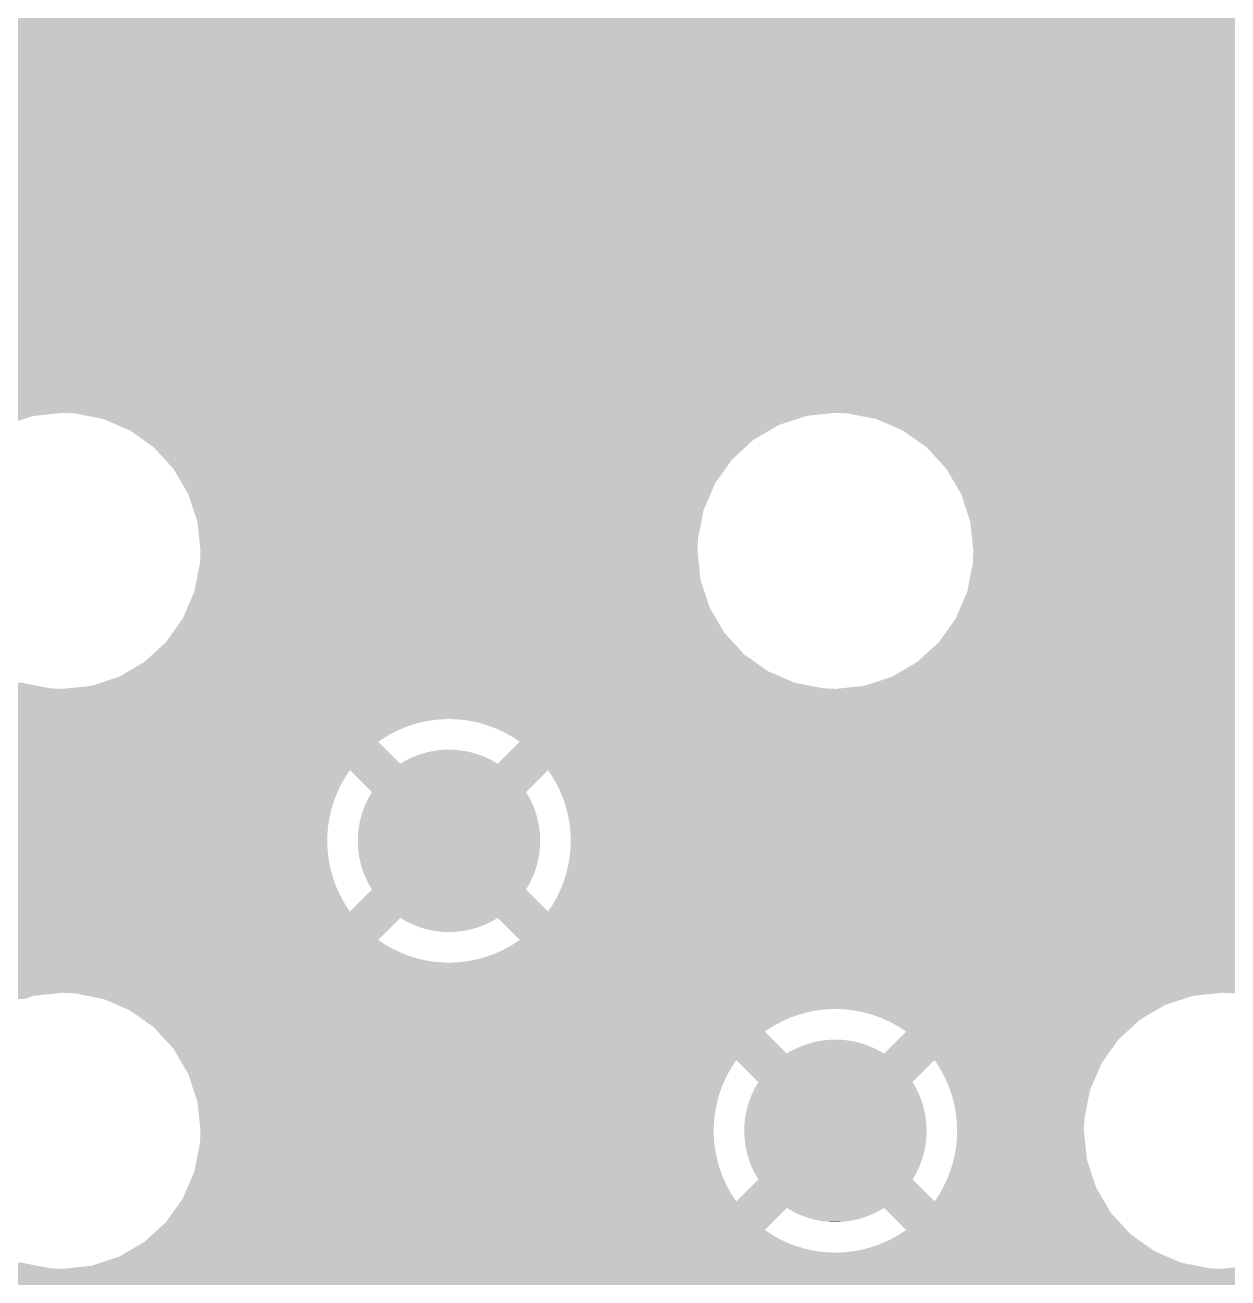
# Model space of a CAD drawing. Extents: x 295 to 953, y 10 to 290.
# Drawn here: x 828.04 to 837.14, y 114.86 to 124.33 of the extents above; entities that cross this region are included whole.
import ezdxf

# ---------------------------------------------------------------- set-up
doc = ezdxf.new("R2010")
doc.units = 0
doc.header["$LTSCALE"] = 5
doc.header["$MEASUREMENT"] = 0
doc.layers.add('GND', color=7, linetype='CONTINUOUS')

msp = doc.modelspace()

# ---------------------------------------------------------------- linework, layer by layer
at = {"layer": 'GND'}
for points in [[(699.2428, 124.2597), (699.1606, 124.3945), (847.5929, 124.2597), (847.5531, 124.3945)], [(699.282, 124.1954), (699.2428, 124.2597), (847.6263, 124.1954), (847.5929, 124.2597)], [(748.7752, 124.1945), (748.7097, 124.1954), (847.6268, 124.1945), (847.6263, 124.1954)], [(748.8406, 124.1889), (748.7752, 124.1945), (847.6297, 124.1889), (847.6268, 124.1945)], [(748.9053, 124.1787), (748.8406, 124.1889), (847.635, 124.1787), (847.6297, 124.1889)], [(748.9692, 124.1639), (748.9053, 124.1787), (847.6427, 124.1639), (847.635, 124.1787)], [(749.0319, 124.1446), (748.9692, 124.1639), (847.6527, 124.1446), (847.6427, 124.1639)], [(749.093, 124.1209), (749.0319, 124.1446), (847.665, 124.1209), (847.6527, 124.1446)], [(749.1523, 124.0929), (749.093, 124.1209), (847.6796, 124.0929), (847.665, 124.1209)], [(749.0979, 123.8584), (749.264, 124.0245), (847.8521, 123.8584), (847.7203, 124.0245)], [(749.2094, 124.0607), (749.1523, 124.0929), (847.6963, 124.0607), (847.6796, 124.0929)], [(749.2354, 124.0435), (749.2094, 124.0607), (847.7052, 124.0435), (847.6963, 124.0607)], [(749.264, 124.0245), (749.2354, 124.0435), (847.7203, 124.0245), (847.7052, 124.0435)], [(699.4325, 123.8526), (699.4311, 123.8584), (847.8567, 123.8526), (847.8521, 123.8584)], [(699.4427, 123.8098), (699.4325, 123.8526), (847.9067, 123.8098), (847.8567, 123.8526)], [(749.5044, 123.7722), (749.4789, 123.8098), (847.9506, 123.7722), (847.9067, 123.8098)], [(749.5378, 123.7157), (749.5044, 123.7722), (848.0164, 123.7157), (847.9506, 123.7722)], [(749.5486, 123.694), (749.5378, 123.7157), (848.0418, 123.694), (848.0164, 123.7157)], [(749.5671, 123.6571), (749.5486, 123.694), (848.1068, 123.6571), (848.0418, 123.694)], [(749.5921, 123.5965), (749.5671, 123.6571), (848.2134, 123.5965), (848.1068, 123.6571)], [(749.5997, 123.5736), (749.5921, 123.5965), (848.2536, 123.5736), (848.2134, 123.5965)], [(749.6128, 123.5343), (749.5997, 123.5736), (848.3704, 123.5343), (848.2536, 123.5736)], [(749.6226, 123.4958), (749.6128, 123.5343), (848.4845, 123.4958), (848.3704, 123.5343)], [(749.629, 123.4707), (749.6226, 123.4958), (848.6711, 123.4707), (848.4845, 123.4958)], [(749.6303, 123.4633), (749.629, 123.4707), (848.7261, 123.4633), (848.6711, 123.4707)], [(749.6305, 123.4624), (749.6303, 123.4633), (848.7741, 123.4624), (848.7261, 123.4633)], [(749.6336, 123.4448), (749.6305, 123.4624), (852.731, 123.4448), (852.7353, 123.4624)], [(749.6406, 123.4062), (749.6336, 123.4448), (852.7278, 123.4062), (852.731, 123.4448)], [(749.6476, 123.341), (749.6406, 123.4062), (852.7225, 123.341), (852.7278, 123.4062)], [(749.6499, 123.2755), (749.6476, 123.341), (852.7171, 123.2755), (852.7225, 123.341)], [(749.6488, 123.2301), (749.6499, 123.2755), (852.7134, 123.2301), (852.7171, 123.2755)], [(749.6386, 123.1353), (749.6432, 123.1648), (852.7057, 123.1353), (852.7081, 123.1648)], [(749.6432, 123.1648), (749.6488, 123.2301), (852.7081, 123.1648), (852.7134, 123.2301)], [(749.6182, 123.0361), (749.633, 123.1), (852.7135, 123.0361), (852.7085, 123.1)], [(749.633, 123.1), (749.6386, 123.1353), (852.7085, 123.1), (852.7057, 123.1353)], [(749.5752, 122.9123), (749.5989, 122.9735), (852.7232, 122.9123), (852.7184, 122.9735)], [(749.5989, 122.9735), (749.6182, 123.0361), (852.7184, 122.9735), (852.7135, 123.0361)], [(749.5472, 122.853), (749.5752, 122.9123), (852.7278, 122.853), (852.7232, 122.9123)], [(749.4789, 122.7412), (749.515, 122.7959), (852.7521, 122.7412), (852.739, 122.7959)], [(749.515, 122.7959), (749.5385, 122.8376), (852.739, 122.7959), (852.7291, 122.8376)], [(749.5385, 122.8376), (749.5472, 122.853), (852.7291, 122.8376), (852.7278, 122.853)], [(699.4406, 122.7349), (699.4422, 122.7412), (852.7536, 122.7349), (852.7521, 122.7412)], [(815.228, 122.734), (815.1624, 122.7349), (852.7538, 122.734), (852.7536, 122.7349)], [(815.2933, 122.7284), (815.228, 122.734), (852.7552, 122.7284), (852.7538, 122.734)], [(815.3581, 122.7182), (815.2933, 122.7284), (852.7576, 122.7182), (852.7552, 122.7284)], [(815.422, 122.7034), (815.3581, 122.7182), (852.7611, 122.7034), (852.7576, 122.7182)], [(815.4846, 122.6841), (815.422, 122.7034), (852.7658, 122.6841), (852.7611, 122.7034)], [(815.5457, 122.6604), (815.4846, 122.6841), (852.7714, 122.6604), (852.7658, 122.6841)], [(815.605, 122.6324), (815.5457, 122.6604), (852.7781, 122.6324), (852.7714, 122.6604)], [(815.6622, 122.6002), (815.605, 122.6324), (852.7858, 122.6002), (852.7781, 122.6324)], [(815.7168, 122.564), (815.6622, 122.6002), (852.7945, 122.564), (852.7858, 122.6002)], [(815.5506, 122.3979), (815.7, 122.5472), (852.8601, 122.3979), (852.7985, 122.5472)], [(815.7, 122.5472), (815.7168, 122.564), (852.7985, 122.5472), (852.7945, 122.564)], [(748.9447, 122.3808), (749.0059, 122.3979), (852.8671, 122.3808), (852.8601, 122.3979)], [(699.2788, 122.3493), (699.2827, 122.3556), (852.8801, 122.3493), (852.8775, 122.3556)], [(748.7499, 122.3556), (748.8154, 122.3594), (852.8775, 122.3556), (852.876, 122.3594)], [(748.8154, 122.3594), (748.8804, 122.3678), (852.876, 122.3594), (852.8725, 122.3678)], [(748.8804, 122.3678), (748.9447, 122.3808), (852.8725, 122.3678), (852.8671, 122.3808)], [(815.9571, 122.3117), (815.9317, 122.3493), (852.8956, 122.3117), (852.8801, 122.3493)], [(815.981, 122.2712), (815.9571, 122.3117), (852.9123, 122.2712), (852.8956, 122.3117)], [(815.9848, 122.2648), (815.981, 122.2712), (852.9162, 122.2648), (852.9123, 122.2712)], [(815.9905, 122.2552), (815.9848, 122.2648), (843.5399, 122.2552), (843.6623, 122.2648)], [(815.9974, 122.2415), (815.9905, 122.2552), (843.3646, 122.2415), (843.5399, 122.2552)], [(816.0198, 122.1966), (815.9974, 122.2415), (843.1768, 122.1966), (843.3646, 122.2415)], [(816.03, 122.1721), (816.0198, 122.1966), (843.0743, 122.1721), (843.1768, 122.1966)], [(816.0449, 122.136), (816.03, 122.1721), (842.9868, 122.136), (843.0743, 122.1721)], [(816.0655, 122.0738), (816.0449, 122.136), (842.8359, 122.0738), (842.9868, 122.136)], [(816.0695, 122.0582), (816.0655, 122.0738), (842.7982, 122.0582), (842.8359, 122.0738)], [(816.0817, 122.0102), (816.0695, 122.0582), (842.7195, 122.0102), (842.7982, 122.0582)], [(816.0933, 121.9457), (816.0817, 122.0102), (842.6137, 121.9457), (842.7195, 122.0102)], [(816.0979, 121.9028), (816.0933, 121.9457), (842.5433, 121.9028), (842.6137, 121.9457)], [(816.1003, 121.8805), (816.0979, 121.9028), (842.5171, 121.8805), (842.5433, 121.9028)], [(816.1027, 121.815), (816.1003, 121.8805), (842.4399, 121.815), (842.5171, 121.8805)], [(816.0964, 121.7095), (816.1015, 121.7696), (842.3157, 121.7095), (842.3864, 121.7696)], [(816.1015, 121.7696), (816.1027, 121.815), (842.3864, 121.7696), (842.4399, 121.815)], [(816.071, 121.5756), (816.0858, 121.6395), (842.2005, 121.5756), (842.2555, 121.6395)], [(816.0858, 121.6395), (816.096, 121.7043), (842.2555, 121.6395), (842.3112, 121.7043)], [(816.096, 121.7043), (816.0964, 121.7095), (842.3112, 121.7043), (842.3157, 121.7095)], [(816.0517, 121.513), (816.071, 121.5756), (842.1467, 121.513), (842.2005, 121.5756)], [(816.0022, 121.3973), (816.028, 121.4518), (842.0679, 121.3973), (842.1017, 121.4518)], [(816.028, 121.4518), (816.0401, 121.4832), (842.1017, 121.4518), (842.121, 121.4832)], [(816.0401, 121.4832), (816.0517, 121.513), (842.121, 121.4832), (842.1467, 121.513)], [(815.9678, 121.3354), (815.9895, 121.374), (827.9905, 121.3354), (828.1078, 121.374)], [(815.9895, 121.374), (815.9999, 121.3925), (828.1078, 121.374), (828.2823, 121.3925)], [(815.9999, 121.3925), (816.0022, 121.3973), (828.2823, 121.3925), (828.3271, 121.3973)], [(828.4189, 121.3932), (828.3271, 121.3973), (834.1309, 121.3932), (834.1691, 121.3973)], [(828.5168, 121.374), (828.4189, 121.3932), (833.9498, 121.374), (834.1309, 121.3932)], [(828.6352, 121.3507), (828.5168, 121.374), (833.8791, 121.3507), (833.9498, 121.374)], [(834.2609, 121.3932), (834.1691, 121.3973), (842.0654, 121.3932), (842.0679, 121.3973)], [(834.4772, 121.3507), (834.2609, 121.3932), (842.0391, 121.3507), (842.0654, 121.3932)], [(828.7413, 121.3051), (828.6352, 121.3507), (833.7404, 121.3051), (833.8791, 121.3507)], [(828.8377, 121.2637), (828.7413, 121.3051), (833.6696, 121.2637), (833.7404, 121.3051)], [(828.9362, 121.1938), (828.8377, 121.2637), (833.5501, 121.1938), (833.6696, 121.2637)], [(834.6797, 121.2637), (834.4772, 121.3507), (841.9853, 121.2637), (842.0391, 121.3507)], [(834.7282, 121.2292), (834.6797, 121.2637), (841.964, 121.2292), (841.9853, 121.2637)], [(829.0175, 121.136), (828.9362, 121.1938), (833.487, 121.136), (833.5501, 121.1938)], [(834.8595, 121.136), (834.7282, 121.2292), (841.9249, 121.136), (841.964, 121.2292)], [(829.1009, 121.0449), (829.0175, 121.136), (833.3875, 121.0449), (833.487, 121.136)], [(835.0083, 120.9734), (834.8595, 121.136), (841.8566, 120.9734), (841.9249, 121.136)], [(829.1663, 120.9734), (829.1009, 121.0449), (833.3367, 120.9734), (833.3875, 121.0449)], [(829.2297, 120.8652), (829.1663, 120.9734), (833.2599, 120.8652), (833.3367, 120.9734)], [(835.0197, 120.9539), (835.0083, 120.9734), (841.8485, 120.9539), (841.8566, 120.9734)], [(835.1197, 120.7831), (835.0197, 120.9539), (841.8065, 120.7831), (841.8485, 120.9539)], [(829.2777, 120.7831), (829.2297, 120.8652), (833.2246, 120.7831), (833.2599, 120.8652)], [(829.3173, 120.6627), (829.2777, 120.7831), (833.1728, 120.6627), (833.2246, 120.7831)], [(835.1589, 120.664), (835.1197, 120.7831), (841.7772, 120.664), (841.8065, 120.7831)], [(829.3466, 120.5737), (829.3173, 120.6627), (833.1553, 120.5737), (833.1728, 120.6627)], [(835.1886, 120.5737), (835.1589, 120.664), (841.7698, 120.5737), (841.7772, 120.664)], [(829.3601, 120.4463), (829.3466, 120.5737), (833.1303, 120.4463), (833.1553, 120.5737)], [(835.2119, 120.3545), (835.1886, 120.5737), (841.752, 120.3545), (841.7698, 120.5737)], [(829.3699, 120.3545), (829.3601, 120.4463), (833.1263, 120.3545), (833.1303, 120.4463)], [(829.3658, 120.2627), (829.3699, 120.3545), (833.136, 120.2627), (833.1263, 120.3545)], [(835.2078, 120.2627), (835.2119, 120.3545), (841.7592, 120.2627), (841.752, 120.3545)], [(829.3408, 120.1353), (829.3658, 120.2627), (833.1496, 120.1353), (833.136, 120.2627)], [(835.1673, 120.0568), (835.2078, 120.2627), (841.7753, 120.0568), (841.7592, 120.2627)], [(829.3233, 120.0463), (829.3408, 120.1353), (833.1788, 120.0463), (833.1496, 120.1353)], [(829.2715, 119.9259), (829.3233, 120.0463), (833.2184, 119.9259), (833.1788, 120.0463)], [(835.0782, 119.8438), (835.1653, 120.0463), (841.8262, 119.8438), (841.7778, 120.0463)], [(835.1653, 120.0463), (835.1673, 120.0568), (841.7778, 120.0463), (841.7753, 120.0568)], [(829.1594, 119.7356), (829.2362, 119.8438), (833.3298, 119.7356), (833.2664, 119.8438)], [(829.2362, 119.8438), (829.2715, 119.9259), (833.2664, 119.8438), (833.2184, 119.9259)], [(835.0233, 119.7665), (835.0782, 119.8438), (841.8447, 119.7665), (841.8262, 119.8438)], [(834.9506, 119.6641), (835.0233, 119.7665), (841.8869, 119.6641), (841.8447, 119.7665)], [(829.0091, 119.573), (829.1086, 119.6641), (833.4786, 119.573), (833.3952, 119.6641)], [(829.1086, 119.6641), (829.1594, 119.7356), (833.3952, 119.6641), (833.3298, 119.7356)], [(834.788, 119.5152), (834.9506, 119.6641), (841.9483, 119.5152), (841.8869, 119.6641)], [(828.946, 119.5152), (829.0091, 119.573), (833.56, 119.5152), (833.4786, 119.573)], [(828.8265, 119.4453), (828.946, 119.5152), (833.6584, 119.4453), (833.56, 119.5152)], [(834.5977, 119.4039), (834.7456, 119.4904), (842.0113, 119.4039), (841.9586, 119.4904)], [(834.7456, 119.4904), (834.788, 119.5152), (841.9586, 119.4904), (841.9483, 119.5152)], [(828.617, 119.3583), (828.7557, 119.4039), (833.8609, 119.3583), (833.7548, 119.4039)], [(828.7557, 119.4039), (828.8265, 119.4453), (833.7548, 119.4039), (833.6584, 119.4453)], [(834.3883, 119.335), (834.5977, 119.4039), (842.0533, 119.335), (842.0113, 119.4039)], [(784.6272, 119.2611), (784.6468, 119.3117), (842.0984, 119.2611), (842.0675, 119.3117)], [(799.1171, 119.3117), (799.1551, 119.3158), (828.3271, 119.3117), (828.2352, 119.3158)], [(799.1551, 119.3158), (799.3363, 119.335), (828.2352, 119.3158), (828.1373, 119.335)], [(799.3363, 119.335), (799.407, 119.3583), (828.1373, 119.335), (828.0189, 119.3583)], [(828.3271, 119.3117), (828.3651, 119.3158), (834.1691, 119.3117), (834.0772, 119.3158)], [(828.3651, 119.3158), (828.5463, 119.335), (834.0772, 119.3158), (833.9793, 119.335)], [(828.5463, 119.335), (828.617, 119.3583), (833.9793, 119.335), (833.8609, 119.3583)], [(834.1691, 119.3117), (834.3883, 119.335), (842.0675, 119.3117), (842.0533, 119.335)], [(784.567, 119.1447), (784.5992, 119.2018), (842.1912, 119.1447), (842.1426, 119.2018)], [(784.5992, 119.2018), (784.6151, 119.2355), (842.1426, 119.2018), (842.114, 119.2355)], [(784.6151, 119.2355), (784.6272, 119.2611), (842.114, 119.2355), (842.0984, 119.2611)], [(717.498, 119.0892), (717.4978, 119.09), (842.2382, 119.0892), (842.2376, 119.09)], [(717.499, 119.0836), (717.498, 119.0892), (842.243, 119.0836), (842.2382, 119.0892)], [(717.4997, 119.0799), (717.499, 119.0836), (831.1625, 119.0799), (831.2279, 119.0836)], [(717.5012, 119.0714), (717.4997, 119.0799), (831.0974, 119.0714), (831.1625, 119.0799)], [(784.5309, 119.09), (784.567, 119.1447), (842.2376, 119.09), (842.1912, 119.1447)], [(831.2935, 119.0827), (831.2279, 119.0836), (842.2437, 119.0827), (842.243, 119.0836)], [(831.3588, 119.0772), (831.2935, 119.0827), (842.2485, 119.0772), (842.2437, 119.0827)], [(717.5035, 119.0584), (717.5012, 119.0714), (831.0332, 119.0584), (831.0974, 119.0714)], [(717.5066, 119.0414), (717.5035, 119.0584), (830.9719, 119.0414), (831.0332, 119.0584)], [(784.1504, 119.0408), (784.1499, 119.0414), (830.97, 119.0408), (830.9719, 119.0414)], [(784.1724, 119.0188), (784.1504, 119.0408), (830.9083, 119.0188), (830.97, 119.0408)], [(784.1988, 118.9925), (784.1724, 119.0188), (830.8482, 118.9925), (830.9083, 119.0188)], [(784.2294, 118.9619), (784.1988, 118.9925), (830.7902, 118.9619), (830.8482, 118.9925)], [(831.4236, 119.067), (831.3588, 119.0772), (842.2571, 119.067), (842.2485, 119.0772)], [(831.4875, 119.0522), (831.4236, 119.067), (842.2697, 119.0522), (842.2571, 119.067)], [(831.5501, 119.0329), (831.4875, 119.0522), (842.2861, 119.0329), (842.2697, 119.0522)], [(831.6112, 119.0092), (831.5501, 119.0329), (842.3062, 119.0092), (842.2861, 119.0329)], [(831.6138, 119.0079), (831.6112, 119.0092), (842.3073, 119.0079), (842.3062, 119.0092)], [(831.6705, 118.9811), (831.6138, 119.0079), (842.3384, 118.9811), (842.3073, 119.0079)], [(784.264, 118.9272), (784.2294, 118.9619), (830.7346, 118.9272), (830.7902, 118.9619)], [(784.2784, 118.9128), (784.264, 118.9272), (830.7138, 118.9128), (830.7346, 118.9272)], [(784.3161, 118.8751), (784.2784, 118.9128), (830.7515, 118.8751), (830.7138, 118.9128)], [(831.7277, 118.949), (831.6705, 118.9811), (842.3758, 118.949), (842.3384, 118.9811)], [(831.6827, 118.8132), (831.7823, 118.9128), (842.5336, 118.8132), (842.4179, 118.9128)], [(831.7823, 118.9128), (831.7277, 118.949), (842.4179, 118.9128), (842.3758, 118.949)], [(784.1216, 118.7692), (784.1816, 118.7955), (830.8574, 118.7692), (830.8311, 118.7955)], [(784.1816, 118.7955), (784.2396, 118.8261), (830.8311, 118.7955), (830.8005, 118.8261)], [(784.2396, 118.8261), (784.2953, 118.8608), (830.8005, 118.8261), (830.7659, 118.8608)], [(784.2953, 118.8608), (784.3161, 118.8751), (830.7659, 118.8608), (830.7515, 118.8751)], [(830.9639, 118.7918), (830.9819, 118.7991), (831.531, 118.7918), (831.5156, 118.7991)], [(830.9819, 118.7991), (831.0165, 118.813), (831.5156, 118.7991), (831.4782, 118.813)], [(831.0165, 118.813), (831.0354, 118.8189), (831.4782, 118.813), (831.4624, 118.8189)], [(831.0354, 118.8189), (831.0707, 118.8299), (831.4624, 118.8189), (831.4236, 118.8299)], [(831.0707, 118.8299), (831.0907, 118.8343), (831.4236, 118.8299), (831.4078, 118.8343)], [(831.0907, 118.8343), (831.1261, 118.8422), (831.4078, 118.8343), (831.3674, 118.8422)], [(831.1261, 118.8422), (831.1477, 118.8452), (831.3674, 118.8422), (831.3521, 118.8452)], [(831.1477, 118.8452), (831.1823, 118.85), (831.3521, 118.8452), (831.3092, 118.85)], [(831.1823, 118.85), (831.2098, 118.8515), (831.3092, 118.85), (831.2957, 118.8515)], [(831.2098, 118.8515), (831.239, 118.853), (831.2957, 118.8515), (831.239, 118.853)], [(831.6161, 118.7466), (831.6827, 118.8132), (842.6414, 118.7466), (842.5336, 118.8132)], [(717.4973, 118.698), (717.4987, 118.7044), (842.7199, 118.698), (842.7097, 118.7044)], [(783.8019, 118.7044), (783.8674, 118.7081), (842.7097, 118.7044), (842.7036, 118.7081)], [(783.8674, 118.7081), (783.9324, 118.7166), (842.7036, 118.7081), (842.69, 118.7166)], [(783.9324, 118.7166), (783.9967, 118.7296), (842.69, 118.7166), (842.6689, 118.7296)], [(783.9967, 118.7296), (784.0579, 118.7466), (842.6689, 118.7296), (842.6414, 118.7466)], [(784.0579, 118.7466), (784.0598, 118.7472), (830.88, 118.7466), (830.8795, 118.7472)], [(784.0598, 118.7472), (784.1216, 118.7692), (830.8795, 118.7472), (830.8574, 118.7692)], [(830.88, 118.7466), (830.9132, 118.7663), (831.6161, 118.7466), (831.5819, 118.7663)], [(830.9132, 118.7663), (830.9303, 118.7749), (831.5819, 118.7663), (831.5669, 118.7749)], [(830.9303, 118.7749), (830.9639, 118.7918), (831.5669, 118.7749), (831.531, 118.7918)], [(717.4679, 118.592), (717.4838, 118.6433), (830.4339, 118.592), (830.4628, 118.6433)], [(717.4838, 118.6433), (717.4872, 118.6546), (830.4628, 118.6433), (830.4703, 118.6546)], [(717.4872, 118.6546), (717.4973, 118.698), (830.4703, 118.6546), (830.499, 118.698)], [(830.6651, 118.5319), (830.499, 118.698), (831.831, 118.5319), (831.9971, 118.698)], [(832.0226, 118.6604), (831.9972, 118.698), (842.7808, 118.6604), (842.7199, 118.698)], [(832.0251, 118.6562), (832.0226, 118.6604), (842.7876, 118.6562), (842.7808, 118.6604)], [(832.056, 118.604), (832.0251, 118.6562), (842.912, 118.604), (842.7876, 118.6562)], [(717.4184, 118.4763), (717.4424, 118.5269), (830.383, 118.4763), (830.4027, 118.5269)], [(717.4424, 118.5269), (717.4442, 118.5308), (830.4027, 118.5269), (830.4045, 118.5308)], [(717.4442, 118.5308), (717.4657, 118.5862), (830.4045, 118.5308), (830.4307, 118.5862)], [(717.4657, 118.5862), (717.4679, 118.592), (830.4307, 118.5862), (830.4339, 118.592)], [(830.6415, 118.4907), (830.6652, 118.5318), (831.855, 118.4907), (831.831, 118.5318)], [(830.6651, 118.5318), (830.6651, 118.5319), (831.831, 118.5318), (831.831, 118.5319)], [(832.0853, 118.5453), (832.056, 118.604), (843.0517, 118.5453), (842.912, 118.604)], [(832.0873, 118.5406), (832.0853, 118.5453), (843.0629, 118.5406), (843.0517, 118.5453)], [(832.1104, 118.4847), (832.0873, 118.5406), (843.2904, 118.4847), (843.0629, 118.5406)], [(769.9989, 118.4722), (769.9071, 118.4763), (830.3814, 118.4722), (830.383, 118.4763)], [(770.0317, 118.4658), (769.9989, 118.4722), (830.3789, 118.4658), (830.3814, 118.4722)], [(770.2152, 118.4297), (770.0317, 118.4658), (830.3678, 118.4297), (830.3789, 118.4658)], [(770.2771, 118.4031), (770.2152, 118.4297), (830.3596, 118.4031), (830.3678, 118.4297)], [(830.5961, 118.3867), (830.6127, 118.4313), (831.9003, 118.3867), (831.8831, 118.4313)], [(830.6127, 118.4313), (830.6167, 118.4396), (831.8831, 118.4313), (831.8798, 118.4396)], [(830.6167, 118.4396), (830.6369, 118.4826), (831.8798, 118.4396), (831.8589, 118.4826)], [(830.6369, 118.4826), (830.6415, 118.4907), (831.8589, 118.4826), (831.855, 118.4907)], [(832.1155, 118.4694), (832.1104, 118.4847), (843.3528, 118.4694), (843.2904, 118.4847)], [(832.1238, 118.4442), (832.1155, 118.4694), (843.6623, 118.4442), (843.3528, 118.4694)], [(832.131, 118.4225), (832.1238, 118.4442), (853.0173, 118.4225), (853.0307, 118.4442)], [(832.1472, 118.359), (832.131, 118.4225), (852.978, 118.359), (853.0173, 118.4225)], [(770.4177, 118.3427), (770.2771, 118.4031), (830.3456, 118.3427), (830.3596, 118.4031)], [(770.4226, 118.3393), (770.4177, 118.3427), (830.3448, 118.3393), (830.3456, 118.3427)], [(770.5137, 118.2745), (770.4226, 118.3393), (830.3346, 118.2745), (830.3448, 118.3393)], [(830.5684, 118.2768), (830.5775, 118.3235), (831.9281, 118.2768), (831.9183, 118.3235)], [(830.5775, 118.3235), (830.58, 118.3323), (831.9183, 118.3235), (831.9165, 118.3323)], [(830.58, 118.3323), (830.5929, 118.3781), (831.9165, 118.3323), (831.9029, 118.3781)], [(830.5929, 118.3781), (830.5961, 118.3867), (831.9029, 118.3781), (831.9003, 118.3867)], [(832.1588, 118.2944), (832.1472, 118.359), (852.9381, 118.2944), (852.978, 118.359)], [(770.5975, 118.215), (770.5137, 118.2745), (830.3296, 118.215), (830.3346, 118.2745)], [(830.5614, 118.2205), (830.5666, 118.2678), (831.9351, 118.2205), (831.9292, 118.2678)], [(830.5666, 118.2678), (830.5684, 118.2768), (831.9292, 118.2678), (831.9281, 118.2768)], [(832.1624, 118.2615), (832.1588, 118.2944), (852.9178, 118.2615), (852.9381, 118.2944)], [(832.1658, 118.2293), (832.1624, 118.2615), (852.9042, 118.2293), (852.9178, 118.2615)], [(832.1682, 118.1637), (832.1658, 118.2293), (852.8767, 118.1637), (852.9042, 118.2293)], [(770.6028, 118.2092), (770.5975, 118.215), (830.3291, 118.2092), (830.3296, 118.215)], [(770.6628, 118.1436), (770.6028, 118.2092), (830.3282, 118.1436), (830.3291, 118.2092)], [(770.7228, 118.0782), (770.6628, 118.1436), (830.3319, 118.0782), (830.3282, 118.1436)], [(830.5587, 118.1638), (830.5604, 118.2114), (831.9374, 118.1638), (831.9354, 118.2114)], [(830.5587, 118.1637), (830.5587, 118.1638), (831.9374, 118.1637), (831.9374, 118.1638)], [(830.5607, 118.1161), (830.5587, 118.1637), (831.9358, 118.1161), (831.9374, 118.1637)], [(830.5604, 118.2114), (830.5614, 118.2205), (831.9354, 118.2114), (831.9351, 118.2205)], [(832.167, 118.1183), (832.1682, 118.1637), (852.8577, 118.1183), (852.8767, 118.1637)], [(770.7463, 118.0524), (770.7228, 118.0782), (830.3353, 118.0524), (830.3319, 118.0782)], [(770.7693, 118.0131), (770.7463, 118.0524), (830.3404, 118.0131), (830.3353, 118.0524)], [(830.561, 118.107), (830.5607, 118.1161), (831.9347, 118.107), (831.9358, 118.1161)], [(830.5669, 118.0597), (830.561, 118.107), (831.9295, 118.0597), (831.9347, 118.107)], [(830.568, 118.0507), (830.5669, 118.0597), (831.9278, 118.0507), (831.9295, 118.0597)], [(830.5778, 118.004), (830.568, 118.0507), (831.9187, 118.004), (831.9278, 118.0507)], [(832.1513, 117.9882), (832.1615, 118.053), (852.8031, 117.9882), (852.8302, 118.053)], [(832.1615, 118.053), (832.167, 118.1183), (852.8302, 118.053), (852.8577, 118.1183)], [(770.8069, 117.9489), (770.7693, 118.0131), (830.3534, 117.9489), (830.3404, 118.0131)], [(770.8439, 117.8857), (770.8069, 117.9489), (830.371, 117.8857), (830.3534, 117.9489)], [(830.5796, 117.9952), (830.5778, 118.004), (831.9162, 117.9952), (831.9187, 118.004)], [(830.5932, 117.9494), (830.5796, 117.9952), (831.9032, 117.9494), (831.9162, 117.9952)], [(830.5958, 117.9408), (830.5932, 117.9494), (831.9, 117.9408), (831.9032, 117.9494)], [(832.1365, 117.9244), (832.1508, 117.9862), (852.787, 117.9244), (852.8022, 117.9862)], [(832.1508, 117.9862), (832.1513, 117.9882), (852.8022, 117.9862), (852.8031, 117.9882)], [(770.8577, 117.8621), (770.8439, 117.8857), (830.3794, 117.8621), (830.371, 117.8857)], [(770.8702, 117.824), (770.8577, 117.8621), (830.393, 117.824), (830.3794, 117.8621)], [(830.6131, 117.8962), (830.5958, 117.9408), (831.8834, 117.8962), (831.9, 117.9408)], [(830.6163, 117.8879), (830.6131, 117.8962), (831.8794, 117.8879), (831.8834, 117.8962)], [(830.6372, 117.8449), (830.6163, 117.8879), (831.8592, 117.8449), (831.8794, 117.8879)], [(832.0935, 117.8006), (832.1172, 117.8617), (852.7566, 117.8006), (852.7716, 117.8617)], [(832.1172, 117.8617), (832.1365, 117.9244), (852.7716, 117.8617), (852.787, 117.9244)], [(770.89, 117.7639), (770.8702, 117.824), (830.4194, 117.7639), (830.393, 117.824)], [(770.8959, 117.746), (770.89, 117.7639), (830.4288, 117.746), (830.4194, 117.7639)], [(830.499, 117.6295), (830.6651, 117.7956), (831.9971, 117.6295), (831.831, 117.7956)], [(830.6412, 117.8368), (830.6372, 117.8449), (831.8546, 117.8368), (831.8592, 117.8449)], [(830.6652, 117.7957), (830.6412, 117.8368), (831.831, 117.7957), (831.8546, 117.8368)], [(830.6651, 117.7956), (830.6652, 117.7957), (831.831, 117.7956), (831.831, 117.7957)], [(832.0654, 117.7413), (832.0935, 117.8006), (852.742, 117.7413), (852.7566, 117.8006)], [(775.8409, 117.742), (775.7491, 117.746), (830.4309, 117.742), (830.4288, 117.746)], [(776.0244, 117.7059), (775.8409, 117.742), (830.4499, 117.7059), (830.4309, 117.742)], [(776.0572, 117.6995), (776.0244, 117.7059), (830.4539, 117.6995), (830.4499, 117.7059)], [(776.1718, 117.6502), (776.0572, 117.6995), (830.4846, 117.6502), (830.4539, 117.6995)], [(831.9971, 117.6295), (832.0333, 117.6842), (852.7255, 117.6295), (852.73, 117.6842)], [(832.0333, 117.6842), (832.0401, 117.6963), (852.73, 117.6842), (852.731, 117.6963)], [(832.0401, 117.6963), (832.0654, 117.7413), (852.731, 117.6963), (852.742, 117.7413)], [(776.2201, 117.6295), (776.1718, 117.6502), (830.499, 117.6295), (830.4846, 117.6502)], [(776.2597, 117.6124), (776.2201, 117.6295), (852.7241, 117.6124), (852.7255, 117.6295)], [(776.3042, 117.5809), (776.2597, 117.6124), (852.7215, 117.5809), (852.7241, 117.6124)], [(776.4395, 117.4848), (776.3042, 117.5809), (830.7839, 117.4848), (830.88, 117.5809)], [(830.9142, 117.5612), (830.88, 117.5809), (831.5829, 117.5612), (831.6161, 117.5809)], [(831.7823, 117.4146), (831.6161, 117.5809), (852.708, 117.4146), (852.7215, 117.5809)], [(776.5037, 117.4146), (776.4395, 117.4848), (830.7138, 117.4146), (830.7839, 117.4848)], [(830.9292, 117.5526), (830.9142, 117.5612), (831.5658, 117.5526), (831.5829, 117.5612)], [(830.9651, 117.5357), (830.9292, 117.5526), (831.5322, 117.5357), (831.5658, 117.5526)], [(830.9806, 117.5284), (830.9651, 117.5357), (831.5142, 117.5284), (831.5322, 117.5357)], [(831.0179, 117.5145), (830.9806, 117.5284), (831.4796, 117.5145), (831.5142, 117.5284)], [(831.0337, 117.5086), (831.0179, 117.5145), (831.4607, 117.5086), (831.4796, 117.5145)], [(831.0725, 117.4976), (831.0337, 117.5086), (831.4254, 117.4976), (831.4607, 117.5086)], [(831.0883, 117.4932), (831.0725, 117.4976), (831.4054, 117.4932), (831.4254, 117.4976)], [(831.1287, 117.4853), (831.0883, 117.4932), (831.37, 117.4853), (831.4054, 117.4932)], [(831.144, 117.4823), (831.1287, 117.4853), (831.3484, 117.4823), (831.37, 117.4853)], [(831.1869, 117.4775), (831.144, 117.4823), (831.3138, 117.4775), (831.3484, 117.4823)], [(831.2004, 117.476), (831.1869, 117.4775), (831.2863, 117.476), (831.3138, 117.4775)], [(831.2572, 117.4745), (831.2004, 117.476), (831.2572, 117.4745), (831.2863, 117.476)], [(776.5367, 117.3785), (776.5037, 117.4146), (830.7685, 117.3785), (830.7138, 117.4146)], [(776.5662, 117.3464), (776.5367, 117.3785), (830.8256, 117.3464), (830.7685, 117.3785)], [(831.7059, 117.3656), (831.7399, 117.3868), (852.7074, 117.3656), (852.7057, 117.3868)], [(831.7399, 117.3868), (831.7616, 117.4003), (852.7057, 117.3868), (852.7068, 117.4003)], [(831.7616, 117.4003), (831.7823, 117.4146), (852.7068, 117.4003), (852.708, 117.4146)], [(776.5883, 117.3222), (776.5662, 117.3464), (830.8768, 117.3222), (830.8256, 117.3464)], [(776.5906, 117.3183), (776.5883, 117.3222), (830.8849, 117.3183), (830.8768, 117.3222)], [(776.6044, 117.2946), (776.5906, 117.3183), (830.946, 117.2946), (830.8849, 117.3183)], [(776.6157, 117.2753), (776.6044, 117.2946), (831.0087, 117.2753), (830.946, 117.2946)], [(831.4629, 117.2691), (831.5261, 117.2867), (852.715, 117.2691), (852.7136, 117.2867)], [(831.5261, 117.2867), (831.5878, 117.3087), (852.7136, 117.2867), (852.7118, 117.3087)], [(831.5878, 117.3087), (831.6479, 117.335), (852.7118, 117.3087), (852.7098, 117.335)], [(831.6479, 117.335), (831.7059, 117.3656), (852.7098, 117.335), (852.7074, 117.3656)], [(776.6244, 117.2605), (776.6157, 117.2753), (831.0725, 117.2605), (831.0087, 117.2753)], [(776.6304, 117.2503), (776.6244, 117.2605), (831.1373, 117.2503), (831.0725, 117.2605)], [(776.6336, 117.2448), (776.6304, 117.2503), (831.2026, 117.2448), (831.1373, 117.2503)], [(776.6341, 117.2439), (776.6336, 117.2448), (831.2682, 117.2439), (831.2026, 117.2448)], [(776.6997, 117.1319), (776.6341, 117.2439), (852.7257, 117.1319), (852.7169, 117.2439)], [(831.2682, 117.2439), (831.3336, 117.2476), (852.7169, 117.2439), (852.7166, 117.2476)], [(831.3336, 117.2476), (831.3987, 117.2561), (852.7166, 117.2476), (852.716, 117.2561)], [(831.3987, 117.2561), (831.4629, 117.2691), (852.716, 117.2561), (852.715, 117.2691)], [(776.7138, 117.0891), (776.6997, 117.1319), (852.7291, 117.0891), (852.7257, 117.1319)], [(776.7379, 117.0158), (776.7138, 117.0891), (852.7466, 117.0158), (852.7291, 117.0891)], [(807.9719, 117.0117), (807.8801, 117.0158), (828.2889, 117.0117), (828.3271, 117.0158)], [(808.0698, 116.9925), (807.9719, 117.0117), (828.1078, 116.9925), (828.2889, 117.0117)], [(828.4189, 117.0117), (828.3271, 117.0158), (837.0519, 117.0117), (837.0901, 117.0158)], [(828.5168, 116.9925), (828.4189, 117.0117), (836.8708, 116.9925), (837.0519, 117.0117)], [(837.1819, 117.0117), (837.0901, 117.0158), (852.7476, 117.0117), (852.7466, 117.0158)], [(808.1882, 116.9692), (808.0698, 116.9925), (828.0371, 116.9692), (828.1078, 116.9925)], [(828.6352, 116.9692), (828.5168, 116.9925), (836.8001, 116.9692), (836.8708, 116.9925)], [(828.7413, 116.9236), (828.6352, 116.9692), (836.6614, 116.9236), (836.8001, 116.9692)], [(828.8128, 116.8929), (828.7413, 116.9236), (836.6089, 116.8929), (836.6614, 116.9236)], [(828.8216, 116.8891), (828.8128, 116.8929), (834.0835, 116.8891), (834.1489, 116.8929)], [(828.8377, 116.8822), (828.8216, 116.8891), (834.0299, 116.8822), (834.0835, 116.8891)], [(828.8398, 116.8807), (828.8377, 116.8822), (834.0184, 116.8807), (834.0299, 116.8822)], [(828.8582, 116.8677), (828.8398, 116.8807), (833.9542, 116.8677), (834.0184, 116.8807)], [(828.8829, 116.8501), (828.8582, 116.8677), (833.891, 116.8501), (833.9542, 116.8677)], [(828.9139, 116.8281), (828.8829, 116.8501), (833.8293, 116.8281), (833.891, 116.8501)], [(828.951, 116.8017), (828.9139, 116.8281), (833.7692, 116.8017), (833.8293, 116.8281)], [(834.2145, 116.892), (834.1489, 116.8929), (836.6074, 116.892), (836.6089, 116.8929)], [(834.2798, 116.8864), (834.2145, 116.892), (836.5978, 116.8864), (836.6074, 116.892)], [(834.3446, 116.8762), (834.2798, 116.8864), (836.5804, 116.8762), (836.5978, 116.8864)], [(834.4085, 116.8614), (834.3446, 116.8762), (836.5551, 116.8614), (836.5804, 116.8762)], [(834.4711, 116.8421), (834.4085, 116.8614), (836.5221, 116.8421), (836.5551, 116.8614)], [(834.5322, 116.8184), (834.4711, 116.8421), (836.4816, 116.8184), (836.5221, 116.8421)], [(834.5452, 116.8123), (834.5322, 116.8184), (836.4711, 116.8123), (836.4816, 116.8184)], [(834.5915, 116.7904), (834.5452, 116.8123), (836.4472, 116.7904), (836.4711, 116.8123)], [(828.9941, 116.7711), (828.951, 116.8017), (833.7112, 116.7711), (833.7692, 116.8017)], [(829.0175, 116.7545), (828.9941, 116.7711), (833.6845, 116.7545), (833.7112, 116.7711)], [(829.034, 116.7365), (829.0175, 116.7545), (833.6556, 116.7365), (833.6845, 116.7545)], [(829.0472, 116.722), (829.034, 116.7365), (833.6348, 116.722), (833.6556, 116.7365)], [(829.1663, 116.5919), (829.0472, 116.722), (833.765, 116.5919), (833.6348, 116.722)], [(834.6487, 116.7582), (834.5915, 116.7904), (836.4121, 116.7582), (836.4472, 116.7904)], [(834.6447, 116.6634), (834.7033, 116.722), (836.3085, 116.6634), (836.3726, 116.722)], [(834.7033, 116.722), (834.6487, 116.7582), (836.3726, 116.722), (836.4121, 116.7582)], [(833.9029, 116.6083), (833.9375, 116.6223), (834.4366, 116.6083), (834.3992, 116.6223)], [(833.9375, 116.6223), (833.9564, 116.6282), (834.3992, 116.6223), (834.3834, 116.6282)], [(833.9564, 116.6282), (833.9917, 116.6391), (834.3834, 116.6282), (834.3446, 116.6391)], [(833.9917, 116.6391), (834.0117, 116.6436), (834.3446, 116.6391), (834.3288, 116.6436)], [(834.0117, 116.6436), (834.0471, 116.6515), (834.3288, 116.6436), (834.2884, 116.6515)], [(834.0471, 116.6515), (834.0687, 116.6545), (834.2884, 116.6515), (834.2731, 116.6545)], [(834.0687, 116.6545), (834.1033, 116.6592), (834.2731, 116.6545), (834.2302, 116.6592)], [(834.1033, 116.6592), (834.1308, 116.6607), (834.2302, 116.6592), (834.2167, 116.6607)], [(834.1308, 116.6607), (834.16, 116.6623), (834.2167, 116.6607), (834.16, 116.6623)], [(834.5371, 116.5559), (834.6447, 116.6634), (836.2321, 116.5559), (836.3085, 116.6634)], [(829.1874, 116.5559), (829.1663, 116.5919), (833.801, 116.5559), (833.765, 116.5919)], [(829.2159, 116.5073), (829.1874, 116.5559), (836.1976, 116.5073), (836.2321, 116.5559)], [(833.801, 116.5559), (833.8342, 116.5755), (834.5371, 116.5559), (834.5029, 116.5755)], [(833.8342, 116.5755), (833.8513, 116.5842), (834.5029, 116.5755), (834.4879, 116.5842)], [(833.8513, 116.5842), (833.8849, 116.601), (834.4879, 116.5842), (834.452, 116.601)], [(833.8849, 116.601), (833.9029, 116.6083), (834.452, 116.601), (834.4366, 116.6083)], [(829.2479, 116.4526), (829.2159, 116.5073), (833.3838, 116.4526), (833.42, 116.5073)], [(829.2159, 116.5073), (829.2159, 116.5073), (834.9181, 116.5073), (834.9182, 116.5073)], [(829.2777, 116.4016), (829.2479, 116.4526), (833.3551, 116.4016), (833.3838, 116.4526)], [(833.5861, 116.3411), (833.42, 116.5073), (834.752, 116.3411), (834.9181, 116.5073)], [(834.9341, 116.4837), (834.9182, 116.5073), (836.1809, 116.4837), (836.1976, 116.5073)], [(834.9436, 116.4697), (834.9341, 116.4837), (836.1748, 116.4697), (836.1809, 116.4837)], [(834.977, 116.4132), (834.9436, 116.4697), (836.1506, 116.4132), (836.1748, 116.4697)], [(829.2797, 116.3955), (829.2777, 116.4016), (833.3517, 116.3955), (833.3551, 116.4016)], [(829.2992, 116.3362), (829.2797, 116.3955), (833.3237, 116.3362), (833.3517, 116.3955)], [(829.3193, 116.275), (829.2992, 116.3362), (833.2999, 116.275), (833.3237, 116.3362)], [(833.5625, 116.2999), (833.5862, 116.341), (834.776, 116.2999), (834.752, 116.341)], [(833.5861, 116.341), (833.5861, 116.3411), (834.752, 116.341), (834.752, 116.3411)], [(835.0063, 116.3546), (834.977, 116.4132), (836.1254, 116.3546), (836.1506, 116.4132)], [(835.0314, 116.294), (835.0063, 116.3546), (836.0993, 116.294), (836.1254, 116.3546)], [(829.3399, 116.2124), (829.3193, 116.275), (833.2806, 116.2124), (833.2999, 116.275)], [(833.5171, 116.196), (833.5337, 116.2405), (834.8213, 116.196), (834.8041, 116.2405)], [(833.5337, 116.2405), (833.5377, 116.2489), (834.8041, 116.2405), (834.8008, 116.2489)], [(833.5377, 116.2489), (833.5579, 116.2919), (834.8008, 116.2489), (834.7799, 116.2919)], [(833.5579, 116.2919), (833.5625, 116.2999), (834.7799, 116.2919), (834.776, 116.2999)], [(835.0356, 116.2812), (835.0314, 116.294), (836.0938, 116.2812), (836.0993, 116.294)], [(835.052, 116.2318), (835.0356, 116.2812), (836.0841, 116.2318), (836.0938, 116.2812)], [(829.3466, 116.1922), (829.3399, 116.2124), (833.276, 116.1922), (833.2806, 116.2124)], [(829.3512, 116.1485), (829.3466, 116.1922), (833.2658, 116.1485), (833.276, 116.1922)], [(829.3581, 116.0837), (829.3512, 116.1485), (833.2556, 116.0837), (833.2658, 116.1485)], [(833.501, 116.1416), (833.5139, 116.1873), (834.8375, 116.1416), (834.8239, 116.1873)], [(833.5139, 116.1873), (833.5171, 116.196), (834.8239, 116.1873), (834.8213, 116.196)], [(835.0682, 116.1682), (835.052, 116.2318), (836.0716, 116.1682), (836.0841, 116.2318)], [(835.0798, 116.1037), (835.0682, 116.1682), (836.0589, 116.1037), (836.0716, 116.1682)], [(829.365, 116.0184), (829.3581, 116.0837), (833.2501, 116.0184), (833.2556, 116.0837)], [(833.4824, 116.0297), (833.4876, 116.077), (834.8561, 116.0297), (834.8502, 116.077)], [(833.4876, 116.077), (833.4894, 116.086), (834.8502, 116.077), (834.8491, 116.086)], [(833.4894, 116.086), (833.4985, 116.1327), (834.8491, 116.086), (834.8393, 116.1327)], [(833.4985, 116.1327), (833.501, 116.1416), (834.8393, 116.1327), (834.8375, 116.1416)], [(835.084, 116.0648), (835.0798, 116.1037), (836.0513, 116.0648), (836.0589, 116.1037)], [(835.0868, 116.0385), (835.084, 116.0648), (836.0501, 116.0385), (836.0513, 116.0648)], [(829.3699, 115.973), (829.365, 116.0184), (833.2494, 115.973), (833.2501, 116.0184)], [(829.369, 115.9529), (829.3699, 115.973), (833.2492, 115.9529), (833.2494, 115.973)], [(833.4797, 115.973), (833.4814, 116.0206), (834.8584, 115.973), (834.8564, 116.0206)], [(833.4817, 115.9254), (833.4797, 115.973), (834.8568, 115.9254), (834.8584, 115.973)], [(833.4814, 116.0206), (833.4824, 116.0297), (834.8564, 116.0206), (834.8561, 116.0297)], [(835.0892, 115.973), (835.0868, 116.0385), (836.0473, 115.973), (836.0501, 116.0385)], [(835.088, 115.9276), (835.0892, 115.973), (836.0521, 115.9276), (836.0473, 115.973)], [(829.3542, 115.8224), (829.3658, 115.8812), (833.2614, 115.8224), (833.2537, 115.8812)], [(829.3658, 115.8812), (829.3661, 115.8874), (833.2537, 115.8812), (833.2529, 115.8874)], [(829.3661, 115.8874), (829.369, 115.9529), (833.2529, 115.8874), (833.2492, 115.9529)], [(833.482, 115.9163), (833.4817, 115.9254), (834.8557, 115.9163), (834.8568, 115.9254)], [(833.4879, 115.869), (833.482, 115.9163), (834.8505, 115.869), (834.8557, 115.9163)], [(833.489, 115.86), (833.4879, 115.869), (834.8488, 115.86), (834.8505, 115.869)], [(835.0723, 115.7975), (835.0825, 115.8623), (836.0659, 115.7975), (836.059, 115.8623)], [(835.0825, 115.8623), (835.088, 115.9276), (836.059, 115.8623), (836.0521, 115.9276)], [(829.3416, 115.7581), (829.3542, 115.8224), (833.2744, 115.7581), (833.2614, 115.8224)], [(833.4988, 115.8133), (833.489, 115.86), (834.8397, 115.8133), (834.8488, 115.86)], [(833.5006, 115.8044), (833.4988, 115.8133), (834.8372, 115.8044), (834.8397, 115.8133)], [(833.5142, 115.7587), (833.5006, 115.8044), (834.8242, 115.7587), (834.8372, 115.8044)], [(835.0621, 115.7538), (835.0723, 115.7975), (836.0706, 115.7538), (836.0659, 115.7975)], [(829.3233, 115.6648), (829.3292, 115.695), (833.3027, 115.6648), (833.292, 115.695)], [(829.3292, 115.695), (829.3416, 115.7581), (833.292, 115.695), (833.2744, 115.7581)], [(833.5168, 115.75), (833.5142, 115.7587), (834.821, 115.75), (834.8242, 115.7587)], [(833.5341, 115.7055), (833.5168, 115.75), (834.8044, 115.7055), (834.821, 115.75)], [(833.5373, 115.6971), (833.5341, 115.7055), (834.8004, 115.6971), (834.8044, 115.7055)], [(833.5582, 115.6541), (833.5373, 115.6971), (834.7802, 115.6541), (834.8004, 115.6971)], [(835.0382, 115.671), (835.0575, 115.7336), (836.0978, 115.671), (836.0772, 115.7336)], [(835.0575, 115.7336), (835.0621, 115.7538), (836.0772, 115.7336), (836.0706, 115.7538)], [(829.2839, 115.5732), (829.3097, 115.6332), (833.3404, 115.5732), (833.314, 115.6332)], [(829.3097, 115.6332), (829.3233, 115.6648), (833.314, 115.6332), (833.3027, 115.6648)], [(833.42, 115.4387), (833.5861, 115.6049), (834.9181, 115.4387), (834.752, 115.6049)], [(833.5622, 115.6461), (833.5582, 115.6541), (834.7756, 115.6461), (834.7802, 115.6541)], [(833.5862, 115.605), (833.5622, 115.6461), (834.752, 115.605), (834.7756, 115.6461)], [(833.5861, 115.6049), (833.5862, 115.605), (834.752, 115.6049), (834.752, 115.605)], [(834.9864, 115.5505), (835.0145, 115.6098), (836.1374, 115.5505), (836.1179, 115.6098)], [(835.0145, 115.6098), (835.0382, 115.671), (836.1179, 115.6098), (836.0978, 115.671)], [(829.2362, 115.4623), (829.259, 115.5152), (833.4038, 115.4623), (833.3709, 115.5152)], [(829.259, 115.5152), (829.2839, 115.5732), (833.3709, 115.5152), (833.3404, 115.5732)], [(834.9181, 115.4387), (834.9543, 115.4934), (836.2013, 115.4387), (836.1692, 115.4934)], [(834.9543, 115.4934), (834.983, 115.5444), (836.1692, 115.4934), (836.1394, 115.5444)], [(834.983, 115.5444), (834.9864, 115.5505), (836.1394, 115.5444), (836.1374, 115.5505)], [(829.1086, 115.2826), (829.185, 115.3901), (833.6935, 115.2826), (833.801, 115.3901)], [(829.185, 115.3901), (829.2195, 115.4387), (836.2297, 115.3901), (836.2013, 115.4387)], [(829.2195, 115.4387), (829.2342, 115.4595), (833.42, 115.4387), (833.4056, 115.4595)], [(829.2342, 115.4595), (829.2362, 115.4623), (833.4056, 115.4595), (833.4038, 115.4623)], [(833.8352, 115.3705), (833.801, 115.3901), (834.5039, 115.3705), (834.5371, 115.3901)], [(834.5731, 115.3541), (834.5371, 115.3901), (836.2508, 115.3541), (836.2297, 115.3901)], [(833.8502, 115.3618), (833.8352, 115.3705), (834.4868, 115.3618), (834.5039, 115.3705)], [(833.8861, 115.345), (833.8502, 115.3618), (834.4532, 115.345), (834.4868, 115.3618)], [(833.9016, 115.3377), (833.8861, 115.345), (834.4352, 115.3377), (834.4532, 115.345)], [(833.9389, 115.3237), (833.9016, 115.3377), (834.4006, 115.3237), (834.4352, 115.3377)], [(833.9547, 115.3178), (833.9389, 115.3237), (834.3817, 115.3178), (834.4006, 115.3237)], [(833.9935, 115.3069), (833.9547, 115.3178), (834.3464, 115.3069), (834.3817, 115.3178)], [(834.0093, 115.3024), (833.9935, 115.3069), (834.3264, 115.3024), (834.3464, 115.3069)], [(834.0497, 115.2945), (834.0093, 115.3024), (834.291, 115.2945), (834.3264, 115.3024)], [(834.065, 115.2915), (834.0497, 115.2945), (834.2694, 115.2915), (834.291, 115.2945)], [(834.7033, 115.2239), (834.5731, 115.3541), (836.37, 115.2239), (836.2508, 115.3541)], [(829.005, 115.1878), (829.0444, 115.2239), (833.6895, 115.1878), (833.6348, 115.2239)], [(829.0444, 115.2239), (829.1086, 115.2826), (833.6348, 115.2239), (833.6935, 115.2826)], [(834.1079, 115.2868), (834.065, 115.2915), (834.2348, 115.2868), (834.2694, 115.2915)], [(834.1214, 115.2853), (834.1079, 115.2868), (834.2073, 115.2853), (834.2348, 115.2868)], [(834.1782, 115.2837), (834.1214, 115.2853), (834.1782, 115.2837), (834.2073, 115.2853)], [(834.6536, 115.1915), (834.6826, 115.2095), (836.3996, 115.1915), (836.3831, 115.2095)], [(834.6826, 115.2095), (834.7033, 115.2239), (836.3831, 115.2095), (836.37, 115.2239)], [(828.862, 115.0846), (828.895, 115.1039), (833.9297, 115.0846), (833.867, 115.1039)], [(828.895, 115.1039), (828.9355, 115.1276), (833.867, 115.1039), (833.8059, 115.1276)], [(828.9355, 115.1276), (828.946, 115.1337), (833.8059, 115.1276), (833.7929, 115.1337)], [(828.946, 115.1337), (828.9699, 115.1556), (833.7929, 115.1337), (833.7466, 115.1556)], [(828.9699, 115.1556), (829.005, 115.1878), (833.7466, 115.1556), (833.6895, 115.1878)], [(834.4471, 115.0959), (834.5088, 115.1179), (836.5342, 115.0959), (836.5032, 115.1179)], [(834.5088, 115.1179), (834.5689, 115.1443), (836.5032, 115.1179), (836.4661, 115.1443)], [(834.5689, 115.1443), (834.6269, 115.1749), (836.4661, 115.1443), (836.423, 115.1749)], [(834.6269, 115.1749), (834.6536, 115.1915), (836.423, 115.1749), (836.3996, 115.1915)], [(828.617, 114.9768), (828.7557, 115.0224), (836.7819, 114.9768), (836.6758, 115.0224)], [(828.7557, 115.0224), (828.8082, 115.0531), (836.6758, 115.0224), (836.6043, 115.0531)], [(828.8082, 115.0531), (828.8097, 115.054), (834.1892, 115.0531), (834.1236, 115.054)], [(828.8097, 115.054), (828.8193, 115.0596), (834.1236, 115.054), (834.0583, 115.0596)], [(828.8193, 115.0596), (828.8367, 115.0698), (834.0583, 115.0596), (833.9935, 115.0698)], [(828.8367, 115.0698), (828.862, 115.0846), (833.9935, 115.0698), (833.9297, 115.0846)], [(834.1892, 115.0531), (834.2546, 115.0569), (836.6043, 115.0531), (836.5955, 115.0569)], [(834.2546, 115.0569), (834.3082, 115.0638), (836.5955, 115.0569), (836.5794, 115.0638)], [(834.3082, 115.0638), (834.3197, 115.0653), (836.5794, 115.0638), (836.5773, 115.0653)], [(834.3197, 115.0653), (834.3839, 115.0783), (836.5773, 115.0653), (836.5589, 115.0783)], [(834.3839, 115.0783), (834.4471, 115.0959), (836.5589, 115.0783), (836.5342, 115.0959)], [(657.5133, 114.7925), (657.4685, 114.9302), (862.0529, 114.7925), (862.0529, 114.9302)], [(807.8801, 114.9302), (807.9181, 114.9343), (828.3271, 114.9302), (828.2352, 114.9343)], [(807.9181, 114.9343), (808.0993, 114.9535), (828.2352, 114.9343), (828.1373, 114.9535)], [(808.0993, 114.9535), (808.17, 114.9768), (828.1373, 114.9535), (828.0189, 114.9768)], [(828.3271, 114.9302), (828.3651, 114.9343), (837.0901, 114.9302), (836.9982, 114.9343)], [(828.3651, 114.9343), (828.5463, 114.9535), (836.9982, 114.9343), (836.9003, 114.9535)], [(828.5463, 114.9535), (828.617, 114.9768), (836.9003, 114.9535), (836.7819, 114.9768)], [(837.0901, 114.9302), (837.3093, 114.9535), (862.0529, 114.9302), (862.0529, 114.9535)]]:
    msp.add_solid(points, dxfattribs=at)

doc.saveas('drawing.dxf')
